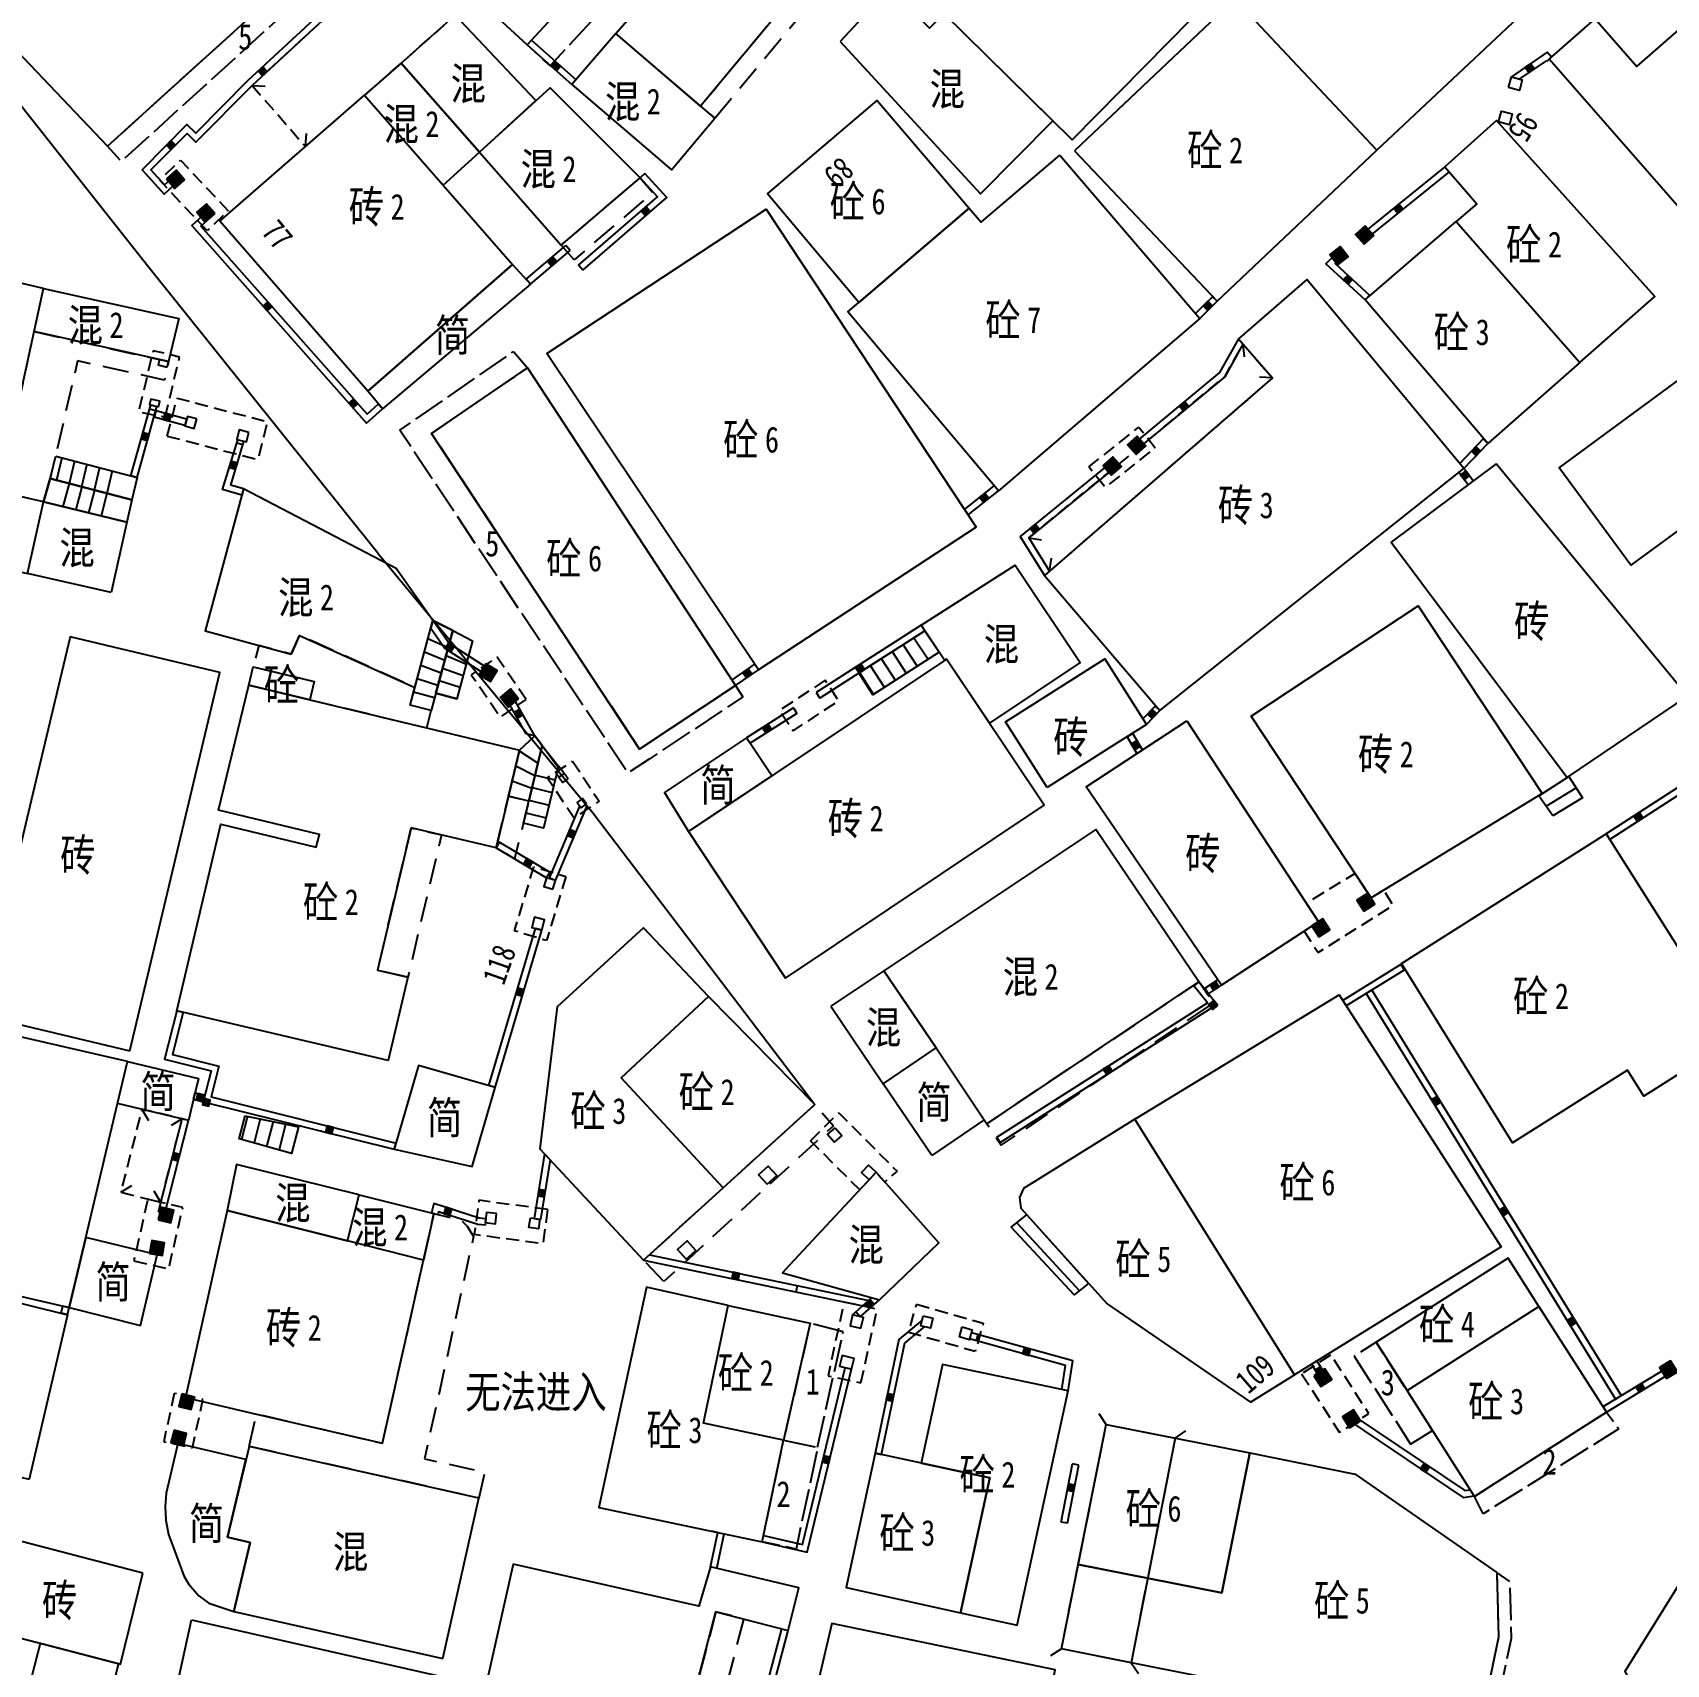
# Model space of a CAD drawing. Extents: x 395778 to 396698, y 996972 to 998012.
# Drawn here: x 396208.9 to 396272, y 997425.7 to 997488.7 of the extents above; entities that cross this region are included whole.
import ezdxf
from ezdxf.enums import TextEntityAlignment as Align

# ---------------------------------------------------------------- set-up
doc = ezdxf.new("R2010")
doc.units = 0
doc.header["$LTSCALE"] = 0.5
for name, pattern in [('X32', [1.5, 1, -0.5]), ('X39', [3, 2.5, -0.5]), ('X5', [3, 2, -1])]:
    doc.linetypes.add(name, pattern=pattern)
doc.layers.get('0').update_dxf_attribs({"linetype": 'CONTINUOUS'})
doc.layers.add('ASSIST', color=7, linetype='CONTINUOUS', plot=False)
doc.layers.add('JMD', color=6, linetype='CONTINUOUS')
doc.layers.add('门牌号', color=2, linetype='CONTINUOUS')
doc.styles.add('正等线体', font='simhei.ttf')
doc.styles.add('细等线体', font='', dxfattribs={"width": 0.8})
doc.styles.get('细等线体').set_extended_font_data('SimSun')

# ---------------------------------------------------------------- blocks, each defined once
blk = doc.blocks.new('*U0')
at = {"linetype": 'Continuous'}
for points in [[(0, 0), (0.5, 0.5), (-0.5, 0.5)], [(0, 0), (-0.5, 0.5), (-0.5, -0.5)], [(0, 0), (-0.5, -0.5), (0.5, -0.5)], [(0, 0), (0.5, -0.5), (0.5, 0.5)]]:
    blk.add_solid(points, dxfattribs=at)
blk = doc.blocks.new('gc002')
blk.add_lwpolyline([(-0.5, -0.5), (0.5, -0.5), (0.5, 0.5), (-0.5, 0.5), (-0.5, -0.5)])
at = {"linetype": 'Continuous'}
blk.add_blockref('*U0', (0, 0), dxfattribs=at)
blk = doc.blocks.new('gc291')
blk.add_lwpolyline([(-0.5, -0.5), (0.5, -0.5), (0.5, 0.5), (-0.5, 0.5), (-0.5, -0.5)])

msp = doc.modelspace()

# ---------------------------------------------------------------- linework, layer by layer
at = {"layer": 'ASSIST', "linetype": 'Continuous', "flags": 128}
for points in [[(396222.225, 997468.593), (396213.383, 997479.627), (396202.445, 997493.46)], [(396222.225, 997468.593), (396230.539, 997458.546)], [(396230.539, 997458.546), (396230.539, 997458.546), (396239.09, 997447.296)]]:
    msp.add_lwpolyline(points, dxfattribs=at)
for points in [[(396209.789, 997472.341), (396212.927, 997471.509), (396212.729, 997470.647), (396209.576, 997471.47)], [(396209.576, 997471.47), (396212.729, 997470.647), (396212.531, 997469.786), (396209.321, 997470.577)], [(396225.117, 997465.598), (396224.284, 997462.514), (396223.466, 997462.715), (396224.35, 997465.989)], [(396224.464, 997463.182), (396225.117, 997465.598), (396225.884, 997465.207), (396225.278, 997462.962)], [(396240.801, 997463.967), (396243.342, 997465.596), (396243.899, 997464.764), (396241.341, 997463.125)], [(396228.569, 997461.164), (396228.052, 997459.018), (396227.272, 997459.206), (396227.699, 997460.978), (396228.28, 997461.532)], [(396227.845, 997458.162), (396228.569, 997461.164), (396229.19, 997460.327), (396228.623, 997457.975)], [(396267.586, 997458.444), (396267.045, 997459.224), (396268.203, 997459.963), (396268.737, 997459.137)], [(396217.107, 997446.861), (396219.155, 997446.438), (396218.892, 997445.408), (396216.876, 997445.976)], [(396246.675, 997442.561), (396247.286, 997443.036), (396249.665, 997440.389), (396249.114, 997439.948)], [(396248.613, 997426.275), (396250.35, 997434.933), (396253.009, 997434.413), (396251.308, 997425.737)]]:
    msp.add_lwpolyline(points, close=True, dxfattribs=at)
at = {"layer": 'JMD', "linetype": 'Continuous'}
for p, q in [((396267.544, 997487.75), (396267.356, 997487.585)), ((396217.371, 997486.658), (396217.87, 997486.632)), ((396219.433, 997484.295), (396219.467, 997484.794)), ((396263.425, 997483.51), (396263.582, 997483.315)), ((396214.492, 997482.932), (396214.324, 997483.116)), ((396232.537, 997483.256), (396232.352, 997483.088)), ((396215.586, 997481.732), (396215.754, 997481.547)), ((396260.3, 997480.989), (396260.457, 997480.795)), ((396229.649, 997480.276), (396229.488, 997480.468)), ((396230.134, 997479.52), (396229.971, 997479.709)), ((396259.172, 997480.1), (396259.344, 997479.919)), ((396228.116, 997478.985), (396227.955, 997479.177)), ((396254.628, 997478.319), (396254.452, 997478.496)), ((396260.34, 997478.371), (396260.51, 997478.555)), ((396255.625, 997476.667), (396255.677, 997476.17)), ((396256.761, 997475.357), (396256.262, 997475.392)), ((396213.65, 997474.09), (396213.409, 997474.157)), ((396213.65, 997474.09), (396213.583, 997473.849)), ((396222.405, 997474.162), (396222.238, 997474.348)), ((396214.84, 997473.767), (396214.774, 997473.525)), ((396217.013, 997472.77), (396216.774, 997472.842)), ((396251.537, 997472.927), (396251.696, 997472.735)), ((396265.08, 997472.832), (396264.9, 997473.004)), ((396210.027, 997472.278), (396209.815, 997471.408)), ((396210.51, 997472.15), (396210.301, 997471.281)), ((396210.994, 997472.022), (396210.787, 997471.154)), ((396209.576, 997471.47), (396209.321, 997470.577)), ((396211.477, 997471.893), (396211.272, 997471.028)), ((396211.96, 997471.765), (396211.758, 997470.901)), ((396212.927, 997471.509), (396212.686, 997471.576)), ((396212.927, 997471.509), (396212.729, 997470.647)), ((396250.288, 997471.905), (396250.447, 997471.712)), ((396264.515, 997471.384), (396264.315, 997471.235)), ((396210.31, 997471.279), (396210.068, 997470.393)), ((396210.794, 997471.152), (396210.561, 997470.271)), ((396211.278, 997471.026), (396211.053, 997470.15)), ((396211.761, 997470.9), (396211.546, 997470.029)), ((396217.043, 997471.069), (396216.973, 997470.829)), ((396212.729, 997470.647), (396212.531, 997469.786)), ((396247.357, 997469.185), (396247.85, 997469.104)), ((396248.161, 997467.899), (396248.235, 997468.394)), ((396224.35, 997465.989), (396224.265, 997465.675)), ((396225.117, 997465.598), (396224.35, 997465.989)), ((396243.203, 997465.804), (396243.338, 997465.594)), ((396224.936, 997464.928), (396224.158, 997465.277)), ((396225.117, 997465.598), (396225.884, 997465.207)), ((396242.5, 997465.056), (396243.051, 997464.221)), ((396242.921, 997465.326), (396243.475, 997464.492)), ((396243.342, 997465.596), (396243.899, 997464.764)), ((396224.805, 997464.445), (396224.019, 997464.765)), ((396224.856, 997464.633), (396225.642, 997464.31)), ((396241.658, 997464.517), (396242.204, 997463.678)), ((396242.079, 997464.787), (396242.627, 997463.95)), ((396224.545, 997463.479), (396223.742, 997463.74)), ((396224.675, 997463.962), (396223.881, 997464.252)), ((396224.726, 997464.15), (396225.521, 997463.862)), ((396226.557, 997464.088), (396226.422, 997463.878)), ((396236.919, 997464.09), (396236.778, 997464.296)), ((396240.816, 997463.977), (396241.356, 997463.135)), ((396241.237, 997464.247), (396241.78, 997463.407)), ((396224.414, 997462.997), (396223.604, 997463.227)), ((396224.465, 997463.185), (396225.278, 997462.965)), ((396224.595, 997463.667), (396225.399, 997463.413)), ((396236.027, 997463.48), (396235.89, 997463.689, 8.907)), ((396239.15, 997463.206), (396239.285, 997462.995)), ((396224.284, 997462.514), (396223.466, 997462.715)), ((396227.423, 997463.062), (396227.205, 997462.94)), ((396238.272, 997462.614), (396238.407, 997462.403)), ((396252.413, 997462.509), (396252.233, 997462.682)), ((396228.28, 997461.532), (396227.948, 997461.614, -988.155)), ((396228.569, 997461.164), (396228.28, 997461.532)), ((396236.459, 997461.453), (396236.598, 997461.246)), ((396251.149, 997461.5), (396251.365, 997461.627)), ((396228.403, 997460.477), (396227.69, 997460.941)), ((396228.569, 997461.164), (396229.198, 997460.361)), ((396228.286, 997459.991), (396227.551, 997460.363)), ((396228.293, 997460.02), (396229.071, 997459.833)), ((396229.198, 997460.361), (396229.123, 997460.051)), ((396229.416, 997460.083), (396229.215, 997459.935)), ((396267.045, 997459.224), (396268.203, 997459.963)), ((396228.169, 997459.504), (396227.412, 997459.784)), ((396228.176, 997459.534), (396228.954, 997459.347)), ((396267.33, 997458.813), (396268.484, 997459.528)), ((396228.052, 997459.018), (396227.272, 997459.206)), ((396228.059, 997459.048), (396228.837, 997458.861)), ((396227.942, 997458.562), (396228.72, 997458.375)), ((396226.792, 997457.211), (396226.92, 997457.426)), ((396269.653, 997457.746), (396269.789, 997457.536)), ((396228.739, 997456.048), (396228.868, 997456.263)), ((396229.078, 997455.946), (396228.848, 997456.043)), ((396228.557, 997454.036), (396228.315, 997454.1)), ((396261.725, 997452.701), (396261.856, 997452.489)), ((396253.925, 997452.035), (396253.73, 997451.879)), ((396254.292, 997451.576), (396254.155, 997451.786)), ((396254.798, 997451.908), (396254.661, 997452.117)), ((396214.467, 997450.919), (396214.709, 997450.857)), ((396226.75, 997447.956), (396226.51, 997448.027)), ((396215.111, 997447.5), (396215.173, 997447.742)), ((396215.482, 997447.405), (396215.544, 997447.647, 8.134)), ((396213.114, 997447.113), (396213.373, 997446.685)), ((396214.671, 997446.743), (396214.243, 997446.484)), ((396214.914, 997446.685), (396214.671, 997446.743, -989.695)), ((396217.196, 997446.843), (396216.964, 997445.951)), ((396217.686, 997446.741), (396217.446, 997445.815)), ((396218.176, 997446.64), (396217.928, 997445.68)), ((396218.665, 997446.539), (396218.41, 997445.544)), ((396219.155, 997446.438), (396218.892, 997445.408)), ((396222.856, 997445.567), (396222.925, 997445.807)), ((396246.255, 997445.829), (396246.121, 997446.04)), ((396228.663, 997445.391), (396228.879, 997445.159)), ((396212.296, 997443.914), (396212.726, 997444.169)), ((396213.846, 997443.518), (396213.591, 997443.948)), ((396213.994, 997443.086), (396213.752, 997443.148)), ((396224.296, 997443.108), (396224.538, 997443.047)), ((396247.286, 997443.036), (396249.665, 997440.389)), ((396226.389, 997442.885), (396226.364, 997442.636)), ((396228.257, 997442.898), (396228.504, 997442.858)), ((396246.892, 997442.729), (396249.309, 997440.104)), ((396238.372, 997440.061), (396238.422, 997440.306)), ((396210.241, 997439.175), (396209.998, 997439.235)), ((396210.3, 997439.456), (396210.055, 997439.507)), ((396240.848, 997439.1), (396240.682, 997439.287)), ((396245.387, 997438.416), (396245.32, 997438.175)), ((396258.268, 997437.264), (396258.48, 997437.396)), ((396240.508, 997437.072), (396240.265, 997437.131)), ((396258.615, 997436.703), (396258.827, 997436.835)), ((396271.944, 997436.8), (396271.814, 997437.014)), ((396270.011, 997435.921), (396270.224, 997436.052)), ((396250.35, 997434.933), (396250.073, 997435.349)), ((396269.662, 997435.417), (396269.532, 997435.631)), ((396259.737, 997435.079), (396259.877, 997435.286)), ((396253.009, 997434.413), (396253.424, 997434.692)), ((396241.419, 997433.831), (396241.663, 997433.78)), ((396249.284, 997433.37), (396249.039, 997433.417)), ((396248.854, 997431.123), (396248.608, 997431.17)), ((396235.351, 997430.764), (396235.107, 997430.815)), ((396237.061, 997430.403), (396237.117, 997430.647)), ((396248.613, 997426.275), (396248.197, 997425.997)), ((396251.308, 997425.737), (396251.587, 997425.322))]:
    msp.add_line(p, q, dxfattribs=at)
at = {"layer": 'JMD', "linetype": 'Continuous', "flags": 128}
for points in [[(396237.538, 997498.576), (396227.99, 997488.223), (396224.038, 997491.868), (396233.586, 997502.22)], [(396226.144, 997484.075), (396228.323, 997486.07), (396225.213, 997489.366), (396223.126, 997487.517)], [(396224.75, 997482.806), (396226.144, 997484.075), (396223.126, 997487.517), (396221.714, 997486.285)], [(396232.353, 997483.087), (396228.873, 997486.56), (396226.144, 997484.075), (396229.296, 997480.482)], [(396224.75, 997482.806), (396227.418, 997479.737), (396221.839, 997474.854), (396216.123, 997481.407), (396221.714, 997486.285)], [(396240.799, 997478.266), (396237.268, 997482.463), (396241.497, 997486.078), (396245.058, 997481.911)], [(396222.405, 997474.162), (396221.839, 997474.854), (396227.418, 997479.737), (396228.116, 997478.985)], [(396252.413, 997462.509), (396264.157, 997471.864), (396258.092, 997479.158), (396255.451, 997476.868), (396256.761, 997475.357), (396247.969, 997467.734)], [(396217.242, 997463.498), (396217.412, 997464.202), (396219.77, 997463.634), (396219.601, 997462.93)], [(396223.511, 997457.983), (396222.216, 997452.484), (396223.384, 997452.209), (396222.628, 997448.997), (396214.467, 997450.919), (396216.163, 997458.121), (396219.847, 997457.233), (396219.967, 997457.729), (396216.078, 997458.666), (396217.242, 997463.498), (396219.601, 997462.93), (396227.699, 997460.978), (396226.792, 997457.211)], [(396253.459, 997462.113), (396258.538, 997454.357), (396254.798, 997451.908), (396249.577, 997459.571)], [(396237.436, 997459.993), (396236.459, 997461.453), (396233.296, 997459.342), (396234.224, 997457.844)], [(396245.739, 997446.554), (396253.925, 997452.035), (396249.947, 997457.914), (396241.764, 997452.46), (396243.78, 997449.48)], [(396239.714, 997451.093), (396241.739, 997448.1), (396243.78, 997449.48), (396241.764, 997452.46)], [(396239.09, 997447.296), (396235.558, 997444.082), (396231.619, 997448.321), (396234.994, 997451.465)], [(396212.56, 997448.954), (396204.157, 997450.889), (396201.85, 997441.41), (396210.3, 997439.456), (396210.944, 997442.164), (396212.175, 997447.337)], [(396243.613, 997445.333), (396241.739, 997448.1), (396243.78, 997449.48), (396245.639, 997446.703)], [(396222.856, 997445.567), (396225.868, 997444.896), (396226.75, 997447.956), (396223.79, 997448.809)], [(396241.464, 997444.677), (396241.167, 997444.954), (396240.9, 997444.668), (396241.196, 997444.391), (396241.464, 997444.677)], [(396238.113, 997441.094), (396237.844, 997440.797), (396241.587, 997439.757), (396243.884, 997441.948), (396241.464, 997444.677)], [(396210.3, 997439.456), (396213.061, 997438.76), (396213.701, 997441.485), (396210.944, 997442.164), (396210.3, 997439.456)], [(396261.961, 997436.245), (396267.053, 997439.5), (396265.86, 997441.366), (396260.768, 997438.111)], [(396208.725, 997432.829), (396202.896, 997434.153), (396204.357, 997440.634), (396210.241, 997439.175), (396208.761, 997432.821)], [(396232.595, 997440.244), (396230.75, 997431.734), (396237.061, 997430.403), (396237.889, 997434.333), (396234.793, 997434.986), (396235.752, 997439.534), (396232.595, 997440.244)], [(396235.752, 997439.534), (396238.919, 997438.845), (396237.889, 997434.333), (396234.793, 997434.986)], [(396267.053, 997439.5), (396269.662, 997435.417), (396264.57, 997432.163), (396261.961, 997436.245)], [(396254.816, 997428.43), (396249.267, 997429.534), (396250.35, 997434.933), (396255.897, 997433.849)], [(396255.897, 997433.849), (396259.96, 997433.017), (396265.43, 997429.225), (396265.493, 997426.73), (396264.728, 997423.061), (396248.613, 997426.275), (396249.267, 997429.534), (396254.816, 997428.43)], [(396215.027, 997427.388), (396225.577, 997425.005), (396223.892, 997417.544), (396213.392, 997419.916)], [(396263.04, 997416.765), (396255.191, 997418.12), (396251.119, 997418.932), (396249.983, 997419.167), (396249.707, 997417.836), (396246.476, 997418.505), (396246.699, 997419.583), (396247.14, 997419.491), (396248.378, 997425.464), (396239.756, 997427.252), (396236.99, 997415.477), (396249.747, 997412.257), (396252.169, 997411.922), (396252.227, 997412.343), (396252.984, 997412.239), (396262.001, 997411.255)], [(396212.194, 997425.664), (396210.72, 997419.521), (396207.555, 997420.151), (396209.205, 997426.486), (396212.205, 997425.705)]]:
    msp.add_lwpolyline(points, close=True, dxfattribs=at)
for points, elevation in [([(396204.543, 997491.926), (396211.79, 997484.308), (396221.154, 997492.806), (396214.09, 997500.59)], 7.234), ([(396250.567, 997499.795), (396257.333, 997492.983), (396249.026, 997484.552), (396244.078, 997489.428), (396246.184, 997491.565), (396247.038, 997490.722), (396250.22, 997493.952), (396247.475, 997496.657), (396250.567, 997499.795)], -985.633), ([(396234.683, 997485.851), (396231.412, 997488.667), (396237.306, 997495.432), (396241.006, 997492.209), (396238.68, 997489.538), (396238.122, 997489.992)], 8.82), ([(396266.221, 997489.255), (396260.796, 997484.158), (396255.313, 997489.995), (396260.737, 997495.092)], 10.369), ([(396240.075, 997488.347), (396245.498, 997482.466), (396248.279, 997485.288), (396244.078, 997489.428), (396243.522, 997488.863), (396241.96, 997490.402)], -988.82), ([(396249.123, 997484.135), (396254.628, 997478.319), (396260.796, 997484.158), (396255.313, 997489.995)], 10.179), ([(396231.412, 997488.667), (396229.718, 997486.688), (396233.561, 997483.397), (396235.237, 997485.392)], 8.138), ([(396265.879, 997486.572), (396265.989, 997486.988), (396266.408, 997486.878), (396266.299, 997486.462)], 10.47), ([(396263.852, 997481.399), (396268.636, 997475.958), (396271.527, 997478.5), (396265.415, 997485.299), (396263.425, 997483.51), (396264.651, 997482.088)], 9.999), ([(396265.495, 997485.248), (396265.605, 997485.664), (396266.024, 997485.555), (396265.915, 997485.138)], 10.523), ([(396248.555, 997483.966), (396253.958, 997477.654), (396246.183, 997470.998), (396240.372, 997477.907), (396240.799, 997478.266), (396245.058, 997481.911), (396245.521, 997481.369)], 9.616), ([(396245.324, 997469.599), (396236.919, 997464.09), (396228.743, 997476.308), (396237.211, 997481.877), (396245.324, 997469.599)], 9.367), ([(396265.08, 997472.832), (396260.34, 997478.371), (396263.852, 997481.399), (396268.636, 997475.958)], 9.999), ([(396209.314, 997478.818), (396202.377, 997480.431), (396200.755, 997473.267), (396207.76, 997471.648)], -987.383), ([(396208.952, 997477.149), (396209.314, 997478.818), (396214.54, 997477.652), (396214.146, 997475.99)], -987.383), ([(396281.673, 997472.549), (396275.746, 997468.187), (396273.968, 997470.603), (396270.604, 997468.127), (396267.838, 997471.887), (396277.128, 997478.724)], -984.423), ([(396214.093, 997475.774), (396214.146, 997475.99), (396213.793, 997476.069), (396213.743, 997475.859)], -987.383), ([(396236.027, 997463.48), (396232.324, 997461.024), (396224.297, 997473.218), (396228.001, 997475.751)], 8.951), ([(396213.752, 997474.244), (396213.805, 997474.46), (396213.454, 997474.545), (396213.402, 997474.329)], -989.983), ([(396215.237, 997473.775), (396214.869, 997473.875), (396214.769, 997473.507), (396215.137, 997473.407)], 7.761), ([(396207.76, 997471.648), (396200.755, 997473.267), (396199.981, 997469.758), (396208.698, 997467.801), (396209.321, 997470.577), (396207.607, 997470.955)], -985.812), ([(396217.24, 997473.257), (396216.87, 997473.349), (396216.778, 997472.979), (396217.148, 997472.887)], 7.765), ([(396265.397, 997472.043), (396261.348, 997469.019), (396268.142, 997459.925), (396272.794, 997463.074)], -985.208), ([(396224.35, 997465.989), (396222.931, 997467.998), (396217.043, 997471.069), (396215.562, 997465.587), (396218.873, 997464.692), (396219.199, 997465.412), (396223.651, 997463.402)], -988.552), ([(396211.923, 997467.077), (396208.698, 997467.801), (396209.321, 997470.577), (396212.531, 997469.786)], -985.812), ([(396244.18, 997464.503), (396244.106, 997464.454), (396243.203, 997465.804), (396246.834, 997468.126), (396249.346, 997464.37), (396245.838, 997462.024)], -986.583), ([(396267.18, 997459.311), (396260.573, 997455.276), (396255.938, 997462.3), (396262.395, 997466.561)], 9.447), ([(396212.642, 997449.367), (396216.12, 997463.98), (396210.344, 997465.355), (396208.842, 997459.044), (396206.866, 997450.742)], -990.169), ([(396234.224, 997457.844), (396237.968, 997452.178), (396247.955, 997458.858), (396244.18, 997464.503)], 9.024), ([(396248.062, 997459.542), (396246.456, 997462.076), (396250.292, 997464.509), (396251.899, 997461.975), (396250.552, 997461.121)], -986.583), ([(396229.567, 997459.878), (396229.416, 997460.083), (396229.211, 997459.933), (396229.361, 997459.727)], 8.856), ([(396230.284, 997458.904), (396230.131, 997459.116), (396229.917, 997458.961), (396230.07, 997458.749)], 8.923), ([(396274.647, 997449.854), (396271.106, 997447.613), (396270.469, 997448.619), (396266.03, 997445.81), (396261.749, 997452.744), (396269.653, 997457.746)], -72.176), ([(396228.976, 997455.609), (396229.078, 997455.946), (396228.739, 997456.048), (396228.637, 997455.712)], -988.006), ([(396228.557, 997454.036), (396228.659, 997454.426), (396228.267, 997454.53), (396228.165, 997454.139)], -988.021), ([(396234.994, 997451.465), (396232.475, 997454.114), (396229.146, 997451.071), (396228.478, 997445.59), (396232.486, 997441.287), (396235.558, 997444.082), (396231.619, 997448.321)], 9.171), ([(396257.613, 997436.859), (396251.445, 997446.732), (396259.343, 997451.526), (396265.597, 997441.805)], 9.476), ([(396214.914, 997446.685), (396212.175, 997447.337), (396212.56, 997448.954), (396215.299, 997448.302), (396215.111, 997447.5)], 8.134), ([(396255.913, 997435.805), (396257.613, 997436.859), (396251.445, 997446.732), (396247.155, 997444.052), (396247.001, 997443.703), (396247.051, 997443.298), (396250.381, 997439.593)], 9.476), ([(396239.884, 997446.394), (396240.134, 997446.097), (396239.837, 997445.846), (396239.587, 997446.143)], 9.268), ([(396221.504, 997443.811), (396216.773, 997444.978), (396216.41, 997443.197), (396221.055, 997442.027)], -985.023), ([(396221.055, 997442.027), (396221.504, 997443.811), (396224.39, 997443.084), (396223.987, 997441.286)], -985.023), ([(396223.987, 997441.286), (396221.055, 997442.027), (396216.41, 997443.197), (396214.797, 997435.985), (396217.544, 997435.341), (396222.403, 997434.213)], -985.023), ([(396226.805, 997443.086), (396226.413, 997443.125), (396226.374, 997442.733), (396226.766, 997442.694)], -987.694), ([(396228.117, 997442.92), (396228.484, 997442.862), (396228.426, 997442.492), (396228.059, 997442.55)], -987.453), ([(396240.876, 997438.653), (396240.969, 997439.073), (396240.549, 997439.167), (396240.455, 997438.747)], -987.83), ([(396243.275, 997439.129), (396243.654, 997439.039), (396243.565, 997438.661), (396243.185, 997438.751)], 9.11), ([(396244.789, 997438.704), (396245.171, 997438.591), (396245.058, 997438.209), (396244.676, 997438.322)], -987.887), ([(396240.508, 997437.072), (396240.61, 997437.486), (396240.152, 997437.598), (396240.051, 997437.185)], 9.021), ([(396244.725, 997427.663), (396246.906, 997427.184), (396248.882, 997436.241), (396244.021, 997437.252), (396243.203, 997433.447), (396245.847, 997432.878)], 9.003), ([(396217.133, 997433.582), (396214.499, 997434.205), (396214.048, 997432.285), (396214.015, 997431.764), (396214.036, 997431.238), (396214.138, 997430.685), (396214.331, 997430.168), (396214.737, 997429.088), (396214.914, 997428.782), (396215.308, 997428.318), (396215.693, 997428.043), (396216.662, 997427.709), (396217.294, 997430.381), (396216.425, 997430.587)], -988.298), ([(396224.732, 997425.895), (396226.126, 997432.098), (396217.254, 997434.092), (396216.425, 997430.587), (396217.294, 997430.381), (396216.662, 997427.709)], -986.624), ([(396245.847, 997432.878), (396241.419, 997433.831), (396240.301, 997428.636), (396244.725, 997427.663)], 9.003), ([(396213.148, 997429.199), (396207.61, 997430.641), (396206.698, 997427.139), (396212.29, 997425.683)], 7.924), ([(396274.599, 997430.579), (396273.031, 997429.689), (396270.369, 997425.404), (396270.533, 997425.097), (396270.086, 997424.824), (396273.108, 997421.114), (396278.476, 997424.589)], -987.027), ([(396227.455, 997429.541), (396224.622, 997416.929), (396233.456, 997414.829), (396233.975, 997417.014), (396235.35, 997416.688), (396236.158, 997419.777), (396234.553, 997420.197), (396233.392, 997420.5), (396235.276, 997427.708), (396238.066, 997426.979), (396238.48, 997428.627), (396235.071, 997429.436), (396234.615, 997427.916)], -980.434)]:
    msp.add_lwpolyline(points, close=True, dxfattribs=dict(at, elevation=elevation))
at = {"layer": 'JMD', "linetype": 'X39', "flags": 128}
for points in [[(396237.681, 997496.961), (396236.799, 997497.774), (396227.989, 997488.223), (396228.872, 997487.409)], [(396239.2, 997434.057), (396240.189, 997438.52), (396238.919, 997438.845), (396237.889, 997434.333)], [(396262.099, 997434.173), (396262.941, 997434.711), (396260.768, 997438.111), (396259.925, 997437.573)], [(396237.889, 997434.333), (396239.2, 997434.057), (396238.372, 997430.127), (396237.061, 997430.403)], [(396265.217, 997422.959), (396265.994, 997426.685), (396265.939, 997428.872), (396265.43, 997429.225), (396265.493, 997426.73), (396264.728, 997423.061)]]:
    msp.add_lwpolyline(points, close=True, dxfattribs=at)
for points, elevation in [([(396221.154, 997492.806), (396221.685, 997492.221), (396212.321, 997483.723), (396211.79, 997484.308)], 6.696), ([(396236.027, 997463.48), (396236.319, 997463.038), (396232.698, 997460.633), (396231.884, 997460.098), (396223.078, 997473.335), (396227.458, 997476.377), (396228.001, 997475.751), (396224.297, 997473.218), (396232.324, 997461.024)], 8.951), ([(396264.9, 997431.488), (396264.57, 997432.163), (396269.662, 997435.417), (396270.133, 997434.764)], 9.57)]:
    msp.add_lwpolyline(points, close=True, dxfattribs=dict(at, elevation=elevation))
at = {"layer": 'JMD', "linetype": 'Continuous', "flags": 128}
for points, elevation in [([(396273.76, 997480.457), (396267.445, 997487.664), (396269.227, 997489.225), (396270.836, 997487.389), (396277.521, 997493.246)], -984.239), ([(396225.134, 997489.296), (396223.344, 997490.985), (396222.363, 997490.373), (396221.865, 997490.321), (396221.445, 997490.242), (396221.101, 997490.113), (396217.371, 997486.658), (396215.192, 997484.463), (396214.856, 997484.796), (396213.464, 997483.394), (396213.992, 997482.814), (396214.324, 997483.116)], 7.397), ([(396228.159, 997488.407), (396229.88, 997486.878)], 8.138), ([(396267.356, 997487.585), (396267.332, 997487.612), (396266.307, 997486.905)], 10.421), ([(396263.588, 997483.321), (396260.457, 997480.795)], 9.999), ([(396215.754, 997481.547), (396215.396, 997481.221), (396221.808, 997473.963), (396222.247, 997474.356)], 7.523), ([(396253.795, 997477.844), (396254.456, 997478.501)], 9.616), ([(396216.973, 997470.829), (396216.232, 997471.046), (396216.812, 997472.97)], -989.643), ([(396244.877, 997470.276), (396246.022, 997471.19)], 9.616), ([(396243.342, 997465.596), (396239.285, 997462.995)], 8.977), ([(396235.89, 997463.689), (396236.782, 997464.299)], 8.907), ([(396227.948, 997461.614), (396227.205, 997462.94)], -988.155), ([(396251.761, 997462.192), (396252.25, 997462.7)], -986.583), ([(396238.407, 997462.403), (396236.598, 997461.246)], 9.068), ([(396251.36, 997461.634), (396251.741, 997460.988)], -986.583), ([(396214.709, 997450.857), (396214.295, 997449.227), (396216.087, 997448.771), (396215.786, 997447.587), (396222.925, 997445.807)], -984.416), ([(396215.168, 997447.743), (396215.544, 997447.647)], 8.134), ([(396213.752, 997443.148), (396214.671, 997446.743)], -989.695), ([(396226.364, 997442.636), (396226.088, 997442.664), (396224.566, 997443.157), (396224.538, 997443.047)], -987.644), ([(396232.714, 997441.495), (396241.182, 997439.731)], 9.171), ([(396240.549, 997439.169), (396241.301, 997439.837)], 9.067), ([(396243.324, 997438.718), (396242.561, 997438.079), (396241.663, 997433.779)], 9.003), ([(396248.637, 997436.292), (396248.778, 997437.215), (396245.068, 997438.245)], 9.003), ([(396259.877, 997435.286), (396264.188, 997432.385), (396264.409, 997432.415)], -987.175), ([(396235.071, 997429.436), (396235.351, 997430.764)], -980.434)]:
    msp.add_lwpolyline(points, dxfattribs=dict(at, elevation=elevation))
at = {"layer": 'JMD', "color": 7, "linetype": 'Continuous', "flags": 128}
for points, elevation in [([(396225.261, 997489.315), (396225.37, 997489.417), (396223.375, 997491.299), (396222.28, 997490.616), (396221.829, 997490.569), (396221.377, 997490.484), (396220.967, 997490.33), (396217.197, 997486.838), (396215.191, 997484.817), (396214.855, 997485.15), (396213.119, 997483.401), (396213.976, 997482.461), (396214.492, 997482.932)], 7.397), ([(396227.989, 997488.223), (396229.718, 997486.688)], 8.138), ([(396267.544, 997487.75), (396267.373, 997487.944), (396265.989, 997486.988)], 10.421), ([(396263.425, 997483.51), (396260.3, 997480.989)], 9.999), ([(396215.586, 997481.732), (396215.046, 997481.24), (396221.787, 997473.609), (396222.405, 997474.162)], 7.523), ([(396253.958, 997477.654), (396254.628, 997478.319)], 9.616), ([(396217.043, 997471.069), (396216.544, 997471.215), (396217.055, 997472.91)], -989.643), ([(396245.015, 997470.067), (396246.183, 997470.998)], 9.616), ([(396243.203, 997465.804), (396239.15, 997463.206)], 8.977), ([(396236.027, 997463.48), (396236.919, 997464.09)], 8.907), ([(396228.28, 997461.532), (396227.423, 997463.062)], -988.155), ([(396238.272, 997462.614), (396236.459, 997461.453)], 9.068), ([(396251.899, 997461.975), (396252.413, 997462.509)], -986.583), ([(396251.149, 997461.5), (396251.531, 997460.851)], -986.583), ([(396214.467, 997450.919), (396213.991, 997449.046), (396215.783, 997448.591), (396215.482, 997447.405), (396222.856, 997445.567)], -984.416), ([(396215.111, 997447.5), (396215.482, 997447.405)], 8.134), ([(396213.994, 997443.086), (396214.914, 997446.685)], -989.695), ([(396226.389, 997442.885), (396226.139, 997442.91), (396224.389, 997443.477), (396224.296, 997443.108)], -987.644), ([(396232.486, 997441.287), (396240.949, 997439.524)], 9.171), ([(396240.848, 997439.1), (396241.587, 997439.757)], 9.067), ([(396243.238, 997438.971), (396242.334, 997438.215), (396241.419, 997433.831)], 9.003), ([(396248.882, 997436.241), (396249.059, 997437.396), (396245.139, 997438.484)], 9.003), ([(396259.737, 997435.079), (396264.127, 997432.124), (396264.557, 997432.183)], -987.175), ([(396235.315, 997429.378), (396235.596, 997430.712)], -980.434)]:
    msp.add_lwpolyline(points, dxfattribs=dict(at, elevation=elevation))
at = {"layer": 'JMD', "linetype": 'X32', "flags": 128}
for points, elevation in [([(396217.371, 997486.658), (396219.433, 997484.295), (396223.126, 997487.517), (396225.134, 997489.296), (396223.344, 997490.985), (396222.363, 997490.373), (396221.865, 997490.321), (396221.445, 997490.242), (396221.101, 997490.113)], 7.397), ([(396214.016, 997473.846), (396214.569, 997476.167), (396213.549, 997476.41), (396212.986, 997474.046)], -988.606), ([(396214.088, 997473.105), (396214.471, 997474.577), (396217.959, 997473.67), (396217.589, 997472.195)], -988.595), ([(396249.675, 997471.924), (396251.607, 997473.459), (396252.238, 997472.665), (396250.306, 997471.13)], -987.224), ([(396227.953, 997462.938), (396226.828, 997464.576), (396225.831, 997463.891), (396226.956, 997462.253)], -987.649), ([(396239.494, 997463.681), (396237.734, 997462.514), (396238.258, 997461.725), (396240.018, 997462.892)], -987.676), ([(396229.742, 997460.559), (396230.765, 997459.007), (396229.791, 997458.364), (396228.767, 997459.916)], -987.567), ([(396229.483, 997456.105), (396228.738, 997453.626), (396227.499, 997453.998), (396228.245, 997456.477)], -987.42), ([(396238.933, 997445.899), (396240.019, 997446.98), (396242.27, 997444.72), (396241.797, 997444.301), (396241.464, 997444.677), (396240.828, 997443.997)], -986.574), ([(396212.801, 997441.256), (396214.151, 997440.949), (396214.69, 997443.315), (396213.344, 997443.639)], -988.875), ([(396228.785, 997443.238), (396226.126, 997443.596), (396225.949, 997442.284), (396228.608, 997441.926)], -987.304), ([(396240.876, 997436.542), (396241.496, 997439.39), (396240.226, 997439.666), (396239.606, 997436.819)], -986.916), ([(396243.025, 997439.582), (396245.599, 997438.847), (396245.288, 997437.756), (396242.714, 997438.492)], -987.324), ([(396214.356, 997436.141), (396213.959, 997434.271), (396215.07, 997434.035), (396215.467, 997435.905)], -988.513)]:
    msp.add_lwpolyline(points, close=True, dxfattribs=dict(at, elevation=elevation))
at = {"layer": 'JMD', "linetype": 'X5', "flags": 128}
for points in [[(396235.237, 997485.392), (396238.68, 997489.538), (396238.126, 997489.997), (396234.683, 997485.851)], [(396209.576, 997471.47), (396209.321, 997470.577), (396207.607, 997470.955), (396207.76, 997471.648), (396208.952, 997477.149), (396214.146, 997475.99), (396213.986, 997475.272), (396210.632, 997476.02)], [(396226.792, 997457.211), (396227.272, 997459.206), (396228.052, 997459.018), (396227.505, 997456.785)], [(396223.384, 997452.209), (396222.216, 997452.484), (396223.511, 997457.983), (396224.679, 997457.708)], [(396253.925, 997452.035), (396245.739, 997446.554), (396246.295, 997445.723), (396254.481, 997451.204)]]:
    msp.add_lwpolyline(points, close=True, dxfattribs=at)
at = {"layer": 'JMD', "linetype": 'X32', "flags": 128}
for points in [[(396215.634, 997481.047), (396213.792, 997483.004), (396214.604, 997483.768), (396216.446, 997481.811)], [(396248.161, 997467.899), (396247.357, 997469.185), (396250.454, 997471.717), (396251.696, 997472.735), (396254.922, 997475.405), (396255.625, 997476.667), (396256.761, 997475.357)], [(396258.072, 997455.07), (396258.538, 997454.357), (396257.983, 997453.994), (396258.528, 997453.162), (396261.421, 997454.987), (396261.062, 997455.575), (396260.563, 997455.27), (396259.952, 997456.218)], [(396213.846, 997443.518), (396214.671, 997446.743), (396213.114, 997447.113), (396212.296, 997443.914)], [(396257.891, 997436.892), (396259.354, 997434.631), (396260.483, 997435.362), (396259.02, 997437.623)]]:
    msp.add_lwpolyline(points, close=True, dxfattribs=at)
at = {"layer": 'JMD', "linetype": 'X5', "flags": 128}
for points, elevation in [([(396229.801, 997479.921), (396229.296, 997480.482), (396232.352, 997483.088), (396232.841, 997482.514)], -987.83), ([(396217.412, 997464.202), (396219.77, 997463.634), (396219.601, 997462.93), (396224.11, 997461.843), (396224.284, 997462.514), (396223.466, 997462.715), (396223.651, 997463.402), (396219.199, 997465.412), (396218.873, 997464.692), (396217.635, 997465.027)], -984.235), ([(396233.266, 997440.459), (396232.486, 997441.287), (396239.09, 997447.296), (396239.818, 997446.477)], 9.252), ([(396217.254, 997434.092), (396217.544, 997435.341), (396222.403, 997434.213), (396223.987, 997441.286), (396224.39, 997443.084), (396225.439, 997442.837), (396225.676, 997442.6), (396225.918, 997442.195), (396224.028, 997433.615), (396226.35, 997433.093), (396226.126, 997432.098)], -986.274), ([(396235.276, 997427.708), (396233.392, 997420.5), (396234.478, 997420.216), (396236.362, 997427.425)], -980.434)]:
    msp.add_lwpolyline(points, close=True, dxfattribs=dict(at, elevation=elevation))
at = {"layer": 'JMD', "linetype": 'Continuous', "flags": 128}
for points in [[(396229.971, 997479.709), (396233.019, 997482.35), (396232.352, 997483.088)], [(396227.946, 997479.169), (396229.488, 997480.468)], [(396259.344, 997479.919), (396259.19, 997479.772), (396260.531, 997478.535)], [(396255.625, 997476.667), (396254.922, 997475.405), (396251.696, 997472.735)], [(396212.686, 997471.576), (396213.454, 997474.316)], [(396214.774, 997473.525), (396213.583, 997473.849)], [(396263.996, 997472.057), (396264.917, 997473.023)], [(396250.447, 997471.712), (396247.357, 997469.185), (396248.161, 997467.899)], [(396264.315, 997471.235), (396263.962, 997471.707)], [(396226.422, 997463.878), (396224.797, 997464.919), (396224.265, 997465.675)], [(396279.374, 997463.739), (396269.789, 997457.536)], [(396229.215, 997459.935), (396229.123, 997460.051)], [(396228.837, 997456.019), (396230.023, 997458.815)], [(396226.853, 997457.465), (396228.926, 997456.228)], [(396226.51, 997448.027), (396228.315, 997454.1)], [(396261.893, 997452.511), (396259.614, 997451.105)], [(396246.121, 997446.04), (396254.254, 997451.223), (396253.717, 997451.895)], [(396254.135, 997451.773), (396254.661, 997452.117)], [(396260.598, 997451.713), (396270.224, 997436.052)], [(396228.879, 997445.159), (396228.504, 997442.858)], [(396209.998, 997439.235), (396210.056, 997439.512)], [(396258.48, 997437.396), (396258.827, 997436.835)], [(396237.113, 997430.648), (396238.621, 997430.304), (396240.266, 997437.132)], [(396269.527, 997435.628), (396271.814, 997437.014)], [(396248.608, 997431.17), (396249.039, 997433.417)], [(396235.916, 997419.84), (396237.824, 997427.042)]]:
    msp.add_lwpolyline(points, dxfattribs=at)
at = {"layer": 'JMD', "color": 7, "linetype": 'Continuous', "flags": 128}
for points in [[(396230.134, 997479.52), (396233.376, 997482.328), (396232.537, 997483.256)], [(396228.116, 997478.985), (396229.649, 997480.276)], [(396259.172, 997480.1), (396258.823, 997479.77), (396260.34, 997478.371)], [(396255.451, 997476.868), (396254.726, 997475.568), (396251.537, 997472.927)], [(396212.927, 997471.509), (396213.697, 997474.257)], [(396214.84, 997473.767), (396213.65, 997474.09)], [(396264.157, 997471.864), (396265.08, 997472.832)], [(396250.288, 997471.905), (396247.028, 997469.239), (396247.969, 997467.734)], [(396264.515, 997471.384), (396264.157, 997471.864)], [(396226.557, 997464.088), (396224.973, 997465.103), (396224.35, 997465.989)], [(396279.221, 997463.938), (396269.653, 997457.746)], [(396229.416, 997460.083), (396229.198, 997460.361)], [(396229.078, 997455.946), (396230.289, 997458.802), (396230.239, 997458.871)], [(396226.792, 997457.211), (396228.739, 997456.048)], [(396226.75, 997447.956), (396228.557, 997454.036)], [(396261.761, 997452.724), (396259.478, 997451.316)], [(396246.255, 997445.829), (396254.623, 997451.162), (396253.925, 997452.035)], [(396254.292, 997451.576), (396254.798, 997451.908)], [(396260.385, 997451.581), (396270.011, 997435.921)], [(396228.663, 997445.391), (396228.257, 997442.898)], [(396210.241, 997439.175), (396210.3, 997439.456)], [(396258.268, 997437.264), (396258.615, 997436.703)], [(396237.061, 997430.403), (396238.806, 997430.005), (396240.508, 997437.072)], [(396269.662, 997435.417), (396271.944, 997436.8)], [(396248.854, 997431.123), (396249.284, 997433.37)], [(396236.158, 997419.777), (396238.066, 997426.979)]]:
    msp.add_lwpolyline(points, dxfattribs=at)
at = {"layer": 'JMD', "linetype": 'Continuous'}
for points in [[(396209.789, 997472.341), (396212.927, 997471.509)], [(396212.729, 997470.647), (396209.576, 997471.47)], [(396212.531, 997469.786), (396209.321, 997470.577)], [(396223.466, 997462.715), (396224.35, 997465.989)], [(396225.117, 997465.598), (396224.284, 997462.514)], [(396224.464, 997463.182), (396225.117, 997465.598)], [(396225.884, 997465.207), (396225.278, 997462.962)], [(396240.801, 997463.967), (396243.342, 997465.596)], [(396243.899, 997464.764), (396241.341, 997463.125)], [(396227.272, 997459.206), (396227.699, 997460.978), (396228.28, 997461.532)], [(396227.845, 997458.162), (396228.569, 997461.164)], [(396228.569, 997461.164), (396228.052, 997459.018)], [(396229.19, 997460.327), (396228.623, 997457.975)], [(396268.203, 997459.963), (396268.737, 997459.137)], [(396267.586, 997458.444), (396267.045, 997459.224)], [(396217.107, 997446.861), (396219.155, 997446.438)], [(396218.892, 997445.408), (396216.876, 997445.976)], [(396246.675, 997442.561), (396247.286, 997443.036)], [(396249.665, 997440.389), (396249.114, 997439.948)]]:
    msp.add_lwpolyline(points, dxfattribs=at)
at = {"layer": 'JMD', "linetype": 'X5'}
for points in [[(396248.613, 997426.275), (396250.35, 997434.933)], [(396253.009, 997434.413), (396251.308, 997425.737)]]:
    msp.add_lwpolyline(points, dxfattribs=at)

# ---------------------------------------------------------------- block references
at = {"layer": 'JMD', "linetype": 'Continuous', "xscale": 0.25, "yscale": 0.25}
for p, rotation in [((396217.775, 997487.203), 222.807704109154), ((396229.109, 997487.395), 318.3842013335005), ((396266.699, 997487.327), 214.6326994146748), ((396214.235, 997484.348), 225.2137278864357), ((396261.628, 997481.9), 218.8887436068292), ((396232.565, 997481.791), 40.9059292159649), ((396228.955, 997479.856), 40.10121962340806), ((396259.677, 997479.153), 317.3119074597531), ((396217.966, 997478.123), 311.4564284764935), ((396254.272, 997478.142), 44.79061793038436), ((396221.277, 997474.376), 311.4564284764935), ((396253.351, 997474.267), 219.6264146989562), ((396214.093, 997473.84), 164.7975913001602), ((396213.24, 997473.091), 74.35116649612708), ((396264.621, 997472.531), 46.35277029382093), ((396216.646, 997471.985), 73.21628366414342), ((396264.2, 997471.597), 126.7608278929932), ((396245.638, 997470.723), 38.58296634990028), ((396247.587, 997469.534), 219.2767727344007), ((396224.992, 997464.942), 147.34894874423), ((396236.492, 997463.949), 34.36443872980135), ((396240.839, 997464.14), 212.6637391400327), ((396227.657, 997462.389), 119.2690078318962), ((396252.117, 997462.382), 46.07078290031848), ((396237.252, 997461.812), 212.6236448611128), ((396251.486, 997461.174), 300.4862266295543), ((396270.894, 997458.4), 212.9092154511441), ((396229.709, 997457.755), 67.02284074907142), ((396228.024, 997456.621), 329.1722906714483), ((396227.714, 997451.64), 73.45170929617363), ((396254.527, 997451.88), 33.22108477864823), ((396254.477, 997451.144), 128.6437971388914), ((396250.404, 997448.622), 32.50972042949233), ((396215.365, 997447.564), 345.6371850168267), ((396215.604, 997447.379), 255.7408448588035), ((396263.082, 997447.433), 301.5766867065091), ((396220.359, 997446.318), 346.0039846212206), ((396214.425, 997445.276), 75.66074563712736), ((396228.543, 997443.875), 260.7501010246304), ((396224.929, 997443.171), 162.0476756929301), ((396265.7, 997443.173), 301.5766867065091), ((396236.043, 997440.674), 348.2331485364688), ((396241.209, 997439.588), 41.63454559843636), ((396268.318, 997438.913), 301.5766867065091), ((396247.273, 997437.762), 164.4852946313507), ((396258.582, 997436.994), 301.7802540440571), ((396241.996, 997435.986), 258.2079873419464), ((396270.966, 997436.354), 31.21173105505493), ((396239.538, 997433.578), 76.45719828904123), ((396262.657, 997433.264), 326.0530937975774), ((396248.989, 997432.495), 79.14834599442437)]:
    msp.add_blockref('gc002', p, dxfattribs=dict(at, rotation=rotation))
at = {"layer": 'JMD', "linetype": 'Continuous', "zscale": 0.5}
for name, p, xscale, yscale, rotation in [('gc002', (396214.412, 997483.03), 0.5, 0.5, 311.5362739540354), ('gc002', (396215.586, 997481.732, 7.523), 0.5, 0.5, 131.2694828397213), ('gc002', (396260.324, 997480.88), 0.5, 0.5, 221.4618332535113), ('gc002', (396259.333, 997480.082), 0.5, 0.5, 38.52619448756101), ('gc002', (396251.527, 997472.754), 0.5, 0.5, 221.8394400862664), ('gc002', (396250.577, 997471.956), 0.5, 0.5, 41.28124617952523), ('gc002', (396226.484, 997463.973), 0.5, 0.5, 328.8351738780406), ('gc002', (396227.308, 997462.998), 0.5000000000037377, 0.4999999999992185, 129.2811203650244), ('gc002', (396260.369, 997455.109, 10.055), 0.5, 0.5, 32.45543432193936), ('gc002', (396258.636, 997454.124), 0.5, 0.5, 32.45543432193938), ('gc291', (396237.278, 997444.567, 9.252), 0.5, 0.5, 42.01454071676283), ('gc002', (396214.044, 997443.031, -989.695), 0.5, 0.5, 347.2933115150453), ('gc002', (396213.702, 997441.75, 8.123), 0.5, 0.5, 349.8436091011529), ('gc291', (396234.147, 997441.678, 9.252), 0.5, 0.5, 42.01454071676283), ('gc002', (396272.052, 997437.056, 10.721), 0.5, 0.5, 32.21406115530684), ('gc002', (396258.713, 997436.747, 10.179), 0.5, 0.5, 302.5205237654833), ('gc002', (396214.841, 997435.816), 0.4999999999999999, 0.5, 255.5597920932308), ('gc002', (396259.816, 997435.159, 10.17), 0.5, 0.5, 122.5205237654833), ('gc002', (396214.535, 997434.416), 0.4999999999999999, 0.5, 255.5597920932308)]:
    msp.add_blockref(name, p, dxfattribs=dict(at, xscale=xscale, yscale=yscale, rotation=rotation))

# ---------------------------------------------------------------- texts
at = {"layer": 'JMD', "linetype": 'Continuous', "width": 0.8}
for s, height, style, p in [('5', 1, '正等线体', (396217.104, 997488.528)), ('混', 1.25, '细等线体', (396225.715, 997486.739)), ('混', 1.25, '细等线体', (396244.207, 997486.531, -988.82)), ('简', 1.25, '细等线体', (396225.109, 997477.035)), ('混', 1.25, '细等线体', (396210.612, 997468.812, -985.812)), ('5', 1, '正等线体', (396226.642, 997468.957)), ('砖', 1.25, '细等线体', (396266.772, 997465.982, -985.208)), ('混', 1.25, '细等线体', (396246.299, 997465.09, -986.583)), ('砼', 1.25, '细等线体', (396218.506, 997463.566)), ('砖', 1.25, '细等线体', (396248.982, 997461.505, -986.583)), ('简', 1.25, '细等线体', (396235.355, 997459.656)), ('砖', 1.25, '细等线体', (396210.639, 997456.954, -990.169)), ('砖', 1.25, '细等线体', (396254.077, 997457.011)), ('混', 1.25, '细等线体', (396241.747, 997450.287)), ('简', 1.25, '细等线体', (396213.738, 997447.819, 8.134)), ('简', 1.25, '细等线体', (396243.696, 997447.406)), ('简', 1.25, '细等线体', (396224.802, 997446.811)), ('混', 1.25, '细等线体', (396218.941, 997443.505, -985.023)), ('混', 1.25, '细等线体', (396241.077, 997441.893)), ('简', 1.25, '细等线体', (396212.003, 997440.465)), ('无法进入', 1.25, '细等线体', (396228.327, 997436.215)), ('1', 1, '正等线体', (396239.016, 997436.596)), ('3', 1, '正等线体', (396261.219, 997436.554)), ('2', 1, '正等线体', (396267.46, 997433.494)), ('2', 1, '正等线体', (396237.888, 997432.252)), ('简', 1.25, '细等线体', (396215.609, 997431.14, -988.298)), ('混', 1.25, '细等线体', (396221.171, 997430.031, -986.624)), ('砖', 1.25, '细等线体', (396209.936, 997428.163, 7.924))]:
    msp.add_text(s, height=height, dxfattribs=dict(at, style=style)).set_placement(p, align=Align.MIDDLE)
at = {"layer": 'JMD', "linetype": 'Continuous', "style": '细等线体', "width": 0.8}
for s, p in [('混', (396232.356, 997486.035, 8.138)), ('混', (396223.809, 997485.168)), ('砼', (396254.838, 997484.153, 10.179)), ('混', (396229.098, 997483.43)), ('砖', (396222.464, 997481.968)), ('砼', (396241.033, 997482.177)), ('砼', (396267.149, 997480.512, 9.999)), ('砼', (396247.042, 997477.596, 9.616)), ('混', (396211.611, 997477.403, -987.383)), ('砼', (396264.358, 997477.129, 9.999)), ('砼', (396236.919, 997472.978, 9.367)), ('砖', (396256.017, 997470.442)), ('砼', (396230.088, 997468.388, 8.951)), ('混', (396219.735, 997466.885, -988.552)), ('砖', (396261.428, 997460.825, 9.447)), ('砖', (396240.958, 997458.344, 9.024)), ('砼', (396220.696, 997455.116)), ('混', (396247.712, 997452.232)), ('砼', (396267.418, 997451.481, -72.176)), ('砼', (396235.204, 997447.781)), ('砼', (396231.023, 997447.047, 9.171)), ('砼', (396258.4, 997444.287, 9.476)), ('混', (396222.597, 997442.555, -985.023)), ('砼', (396252.064, 997441.325, 9.476)), ('砖', (396219.262, 997438.673, -985.023)), ('砼', (396263.785, 997438.805)), ('砼', (396236.715, 997436.934)), ('砼', (396265.686, 997435.831)), ('砼', (396233.962, 997434.722)), ('砼', (396246.047, 997433.004, 9.003)), ('砼', (396252.459, 997431.686)), ('砼', (396242.95, 997430.752, 9.003)), ('砼', (396259.73, 997428.136))]:
    msp.add_text(s, height=1.25, dxfattribs=at).set_placement(p, align=Align.MIDDLE_RIGHT)
at = {"layer": 'JMD', "linetype": 'Continuous', "style": '正等线体', "width": 0.8}
for s, p in [('2', (396232.606, 997486.035, 8.138)), ('2', (396224.059, 997485.168)), ('2', (396255.088, 997484.153, 10.179)), ('2', (396229.348, 997483.43)), ('6', (396241.283, 997482.177)), ('2', (396222.714, 997481.968)), ('2', (396267.399, 997480.512, 9.999)), ('2', (396211.861, 997477.403, -987.383)), ('7', (396247.292, 997477.596, 9.616)), ('3', (396264.608, 997477.129, 9.999)), ('6', (396237.169, 997472.978, 9.367)), ('3', (396256.267, 997470.442)), ('6', (396230.338, 997468.388, 8.951)), ('2', (396219.985, 997466.885, -988.552)), ('2', (396261.678, 997460.825, 9.447)), ('2', (396241.208, 997458.344, 9.024)), ('2', (396220.946, 997455.116)), ('2', (396247.962, 997452.232)), ('2', (396267.668, 997451.481, -72.176)), ('2', (396235.454, 997447.781)), ('3', (396231.273, 997447.047, 9.171)), ('6', (396258.65, 997444.287, 9.476)), ('2', (396222.847, 997442.555, -985.023)), ('5', (396252.314, 997441.325, 9.476)), ('2', (396219.512, 997438.673, -985.023)), ('4', (396264.035, 997438.805)), ('2', (396236.965, 997436.934)), ('3', (396265.936, 997435.831)), ('3', (396234.212, 997434.722)), ('2', (396246.297, 997433.004, 9.003)), ('6', (396252.709, 997431.686)), ('3', (396243.2, 997430.752, 9.003)), ('5', (396259.98, 997428.136))]:
    msp.add_text(s, height=1, dxfattribs=at).set_placement(p, align=Align.MIDDLE_LEFT)
at = {"layer": '门牌号', "linetype": 'Continuous', "style": '细等线体', "width": 0.8}
for s, rotation, p in [('95', 238.48034, (396266.447, 997485.04)), ('89', 222.84935, (396240.024, 997483.282)), ('77', 309.80281, (396218.35, 997480.895)), ('118', 70.61967, (396226.912, 997452.702)), ('109', 41.05588, (396256.096, 997436.896, -11.667))]:
    msp.add_text(s, height=0.9, rotation=rotation, dxfattribs=at).set_placement(p, align=Align.MIDDLE)

doc.saveas('drawing.dxf')
